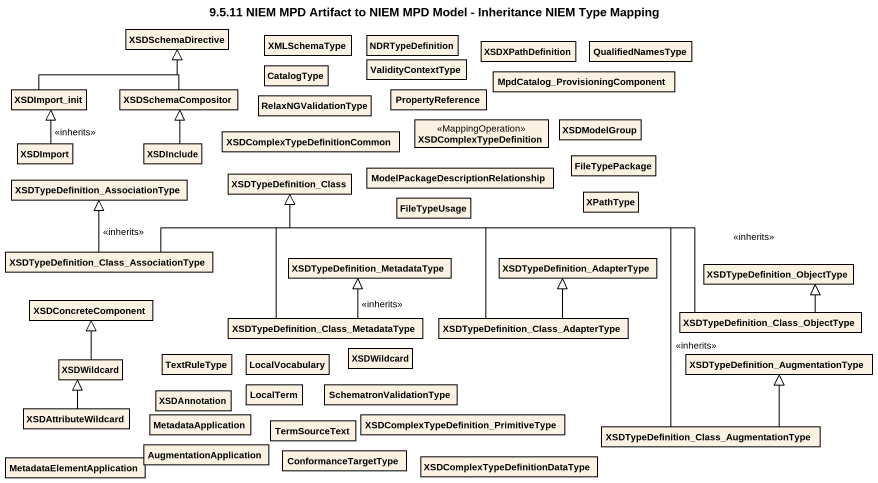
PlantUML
@startuml
title 9.5.11 NIEM MPD Artifact to NIEM MPD Model - Inheritance NIEM Type Mapping
hide circle
hide empty members
class XSDSchemaDirective
class XMLSchemaType
class NDRTypeDefinition
class XSDXPathDefinition
class QualifiedNamesType
class CatalogType
class ValidityContextType
class "MpdCatalog_ProvisioningComponent" as MpdCatalog
class XSDImport_init
class XSDSchemaCompositor
class RelaxNGValidationType
class PropertyReference
class XSDComplexTypeDefinition <<MappingOperation>>
class XSDModelGroup
class XSDImport
class XSDInclude
class "XSDComplexTypeDefinitionCommon" as XSDComplexTypeDefinitionComm
class FileTypePackage
class "XSDTypeDefinition_AssociationType" as XSDTypeDefinition
class XSDTypeDefinition_Class
class "ModelPackageDescriptionRelationship" as ModelPackageDescriptionRelat
class FileTypeUsage
class XPathType
class "XSDTypeDefinition_Class_AssociationType" as XSDTypeDefinition_Class_2
class "XSDTypeDefinition_MetadataType" as XSDTypeDefinition_2
class "XSDTypeDefinition_AdapterType" as XSDTypeDefinition_3
class XSDTypeDefinition_ObjectType
class XSDConcreteComponent
class "XSDTypeDefinition_Class_MetadataType" as XSDTypeDefinition_Class_3
class "XSDTypeDefinition_Class_AdapterType" as XSDTypeDefinition_Class_4
class "XSDTypeDefinition_Class_ObjectType" as XSDTypeDefinition_Class_5
class TextRuleType
class LocalVocabulary
class XSDWildcard
class "XSDTypeDefinition_AugmentationType" as XSDTypeDefinition_4
class "XSDWildcard" as XSDWildcard_2
class XSDAnnotation
class LocalTerm
class SchematronValidationType
class XSDAttributeWildcard
class MetadataApplication
class TermSourceText
class "XSDComplexTypeDefinition_PrimitiveType" as XSDComplexTypeDefinition_2
class "XSDTypeDefinition_Class_AugmentationType" as XSDTypeDefinition_Class_6
class MetadataElementApplication
class AugmentationApplication
class ConformanceTargetType
class "XSDComplexTypeDefinitionDataType" as XSDComplexTypeDefinitionData
XSDImport_init -right-|> XSDSchemaDirective
XSDSchemaCompositor -up-|> XSDSchemaDirective
XSDImport -up-|> XSDImport_init : <<inherits>>
XSDInclude -up-|> XSDSchemaCompositor
XSDTypeDefinition_Class_2 -up-|> XSDTypeDefinition : <<inherits>>
XSDTypeDefinition_Class_2 -right-|> XSDTypeDefinition_Class
XSDTypeDefinition_Class_3 -up-|> XSDTypeDefinition_Class
XSDTypeDefinition_Class_3 -up-|> XSDTypeDefinition_2 : <<inherits>>
XSDTypeDefinition_Class_4 -left-|> XSDTypeDefinition_Class
XSDTypeDefinition_Class_4 -up-|> XSDTypeDefinition_3
XSDTypeDefinition_Class_5 -left-|> XSDTypeDefinition_Class : <<inherits>>
XSDTypeDefinition_Class_5 -up-|> XSDTypeDefinition_ObjectType
XSDWildcard_2 -up-|> XSDConcreteComponent
XSDAttributeWildcard -up-|> XSDWildcard_2
XSDTypeDefinition_Class_6 -up-|> XSDTypeDefinition_Class : <<inherits>>
XSDTypeDefinition_Class_6 -up-|> XSDTypeDefinition_4
@enduml
